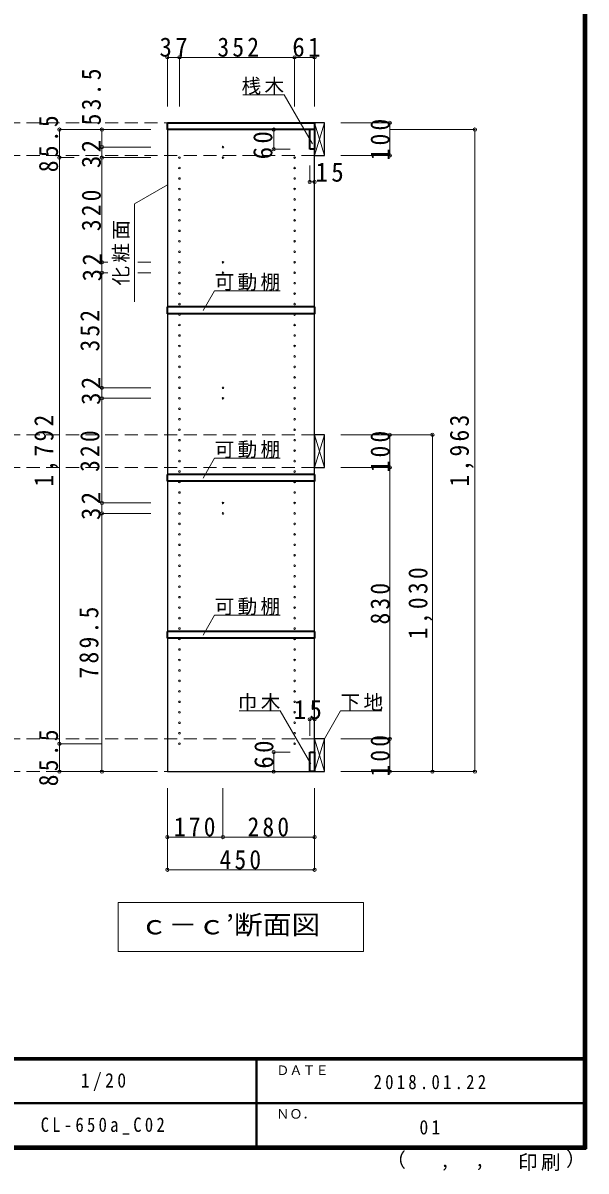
# Model space of a CAD drawing. Units: millimetres, scale not verified. Extents: x -3922 to 3878, y -2932 to 2722.
# Drawn here: x 2157 to 3878, y -2932 to 578 of the extents above; entities that cross this region are included whole.
import ezdxf
from ezdxf.enums import TextEntityAlignment as Align

# ---------------------------------------------------------------- set-up
doc = ezdxf.new("R2010")
doc.units = ezdxf.units.MM
doc.header["$LTSCALE"] = 20
doc.header["$PDMODE"] = 32
doc.header["$PDSIZE"] = 10
doc.linetypes.add('DASHED2', pattern=[3, 2, -1])
for name, color, linetype, lineweight in [('0-2', 2, 'Continuous', 35), ('0-4_可動棚', 3, 'Continuous', 25), ('0-5_側板', 4, 'Continuous', 9), ('0-7_桟木・巾木', 2, 'Continuous', 35), ('0-8', 3, 'Continuous', 25), ('0-A_文字', 7, 'Continuous', 18), ('0-B_寸法', 7, 'Continuous', 9), ('F-1_枠', 6, 'Continuous', 40)]:
    doc.layers.add(name, color=color, linetype=linetype, lineweight=lineweight)
doc.layers.add('F-A_文字', color=7, linetype='Continuous')
doc.styles.add('ＭＳ ゴシック', font='')
doc.styles.get('ＭＳ ゴシック').set_extended_font_data('MS Gothic')

msp = doc.modelspace()

# ---------------------------------------------------------------- linework, layer by layer
at = {"layer": '0-2'}
for p, q in [((2598.33, 272.73), (3048.33, 272.73)), ((3048.33, 272.73), (3048.33, 251.73))]:
    msp.add_line(p, q, dxfattribs=at)
msp.add_lwpolyline([(3048.33, 251.73), (2598.33, 251.73), (2598.33, 272.73)], dxfattribs=at)
at = {"layer": '0-4_可動棚', "color": 2, "lineweight": 35}
for p, q in [((2598.33, -311.27), (2598.33, -290.27)), ((3048.33, -290.27), (2598.33, -290.27)), ((2598.33, -823.27), (2598.33, -802.27)), ((3048.33, -802.27), (2598.33, -802.27)), ((2598.33, -1303.27), (2598.33, -1282.27)), ((3048.33, -1282.27), (2598.33, -1282.27))]:
    msp.add_line(p, q, dxfattribs=at)
for points in [[(3048.33, -290.27), (3048.33, -311.27), (2598.33, -311.27)], [(3048.33, -802.27), (3048.33, -823.27), (2598.33, -823.27)], [(3048.33, -1282.27), (3048.33, -1303.27), (2598.33, -1303.27)]]:
    msp.add_lwpolyline(points, dxfattribs=at)
at = {"layer": '0-5_側板', "color": 3, "lineweight": 25}
for p, q in [((3048.33, 251.73), (2598.33, 251.73)), ((3048.33, -1711.27), (3048.33, 251.73))]:
    msp.add_line(p, q, dxfattribs=at)
msp.add_lwpolyline([(2598.33, 251.73), (2598.33, -1711.27), (3048.33, -1711.27)], dxfattribs=at)
at = {"layer": '0-5_側板'}
for centre in [(2768.33, 198.23), (2635.33, 166.23), (2768.33, 166.23), (2987.33, 166.23), (2635.33, 134.23), (2987.33, 134.23), (2635.33, 102.23), (2635.33, 70.23), (2987.33, 102.23), (2987.33, 70.23), (2635.33, 38.23), (2987.33, 38.23), (2635.33, 6.23), (2987.33, 6.23), (2635.33, -25.77), (2987.33, -25.77), (2635.33, -57.77), (2987.33, -57.77), (2635.33, -89.77), (2987.33, -89.77), (2635.33, -121.77), (2987.33, -121.77), (2635.33, -153.77), (2768.33, -153.77), (2987.33, -153.77), (2635.33, -185.77), (2768.33, -185.77), (2987.33, -185.77), (2635.33, -217.77), (2987.33, -217.77), (2635.33, -249.77), (2635.33, -281.77), (2987.33, -249.77), (2987.33, -281.77), (2635.33, -313.77), (2987.33, -313.77), (2635.33, -345.77), (2987.33, -345.77), (2635.33, -377.77), (2987.33, -377.77), (2635.33, -409.77), (2987.33, -409.77), (2635.33, -441.77), (2987.33, -441.77), (2635.33, -473.77), (2987.33, -473.77), (2635.33, -505.77), (2987.33, -505.77), (2635.33, -537.77), (2768.33, -537.77), (2987.33, -537.77), (2635.33, -569.77), (2768.33, -569.77), (2987.33, -569.77), (2635.33, -601.77), (2635.33, -633.77), (2987.33, -601.77), (2987.33, -633.77), (2635.33, -665.77), (2987.33, -665.77), (2635.33, -697.77), (2987.33, -697.77), (2635.33, -729.77), (2987.33, -729.77), (2635.33, -761.77), (2987.33, -761.77), (2635.33, -793.77), (2987.33, -793.77), (2635.33, -825.77), (2987.33, -825.77), (2635.33, -857.77), (2987.33, -857.77), (2635.33, -889.77), (2768.33, -889.77), (2987.33, -889.77), (2635.33, -921.77), (2768.33, -921.77), (2987.33, -921.77), (2635.33, -953.77), (2987.33, -953.77), (2635.33, -985.77), (2635.33, -1017.77), (2987.33, -985.77), (2987.33, -1017.77), (2635.33, -1049.77), (2987.33, -1049.77), (2635.33, -1081.77), (2987.33, -1081.77), (2635.33, -1113.77), (2987.33, -1113.77), (2635.33, -1145.77), (2987.33, -1145.77), (2635.33, -1177.77), (2987.33, -1177.77), (2635.33, -1209.77), (2987.33, -1209.77), (2635.33, -1241.77), (2987.33, -1241.77), (2635.33, -1273.77), (2987.33, -1273.77), (2635.33, -1305.77), (2987.33, -1305.77), (2635.33, -1337.77), (2635.33, -1369.77), (2987.33, -1337.77), (2987.33, -1369.77), (2635.33, -1401.77), (2987.33, -1401.77), (2635.33, -1433.77), (2987.33, -1433.77), (2635.33, -1465.77), (2987.33, -1465.77), (2635.33, -1497.77), (2987.33, -1497.77), (2635.33, -1529.77), (2987.33, -1529.77), (2635.33, -1561.77), (2987.33, -1561.77), (2635.33, -1593.77), (2987.33, -1593.77), (2635.33, -1625.77), (2987.33, -1625.77)]:
    msp.add_circle(centre, 2.5, dxfattribs=at)
at = {"layer": '0-7_桟木・巾木'}
for p, q in [((3048.33, 251.73), (3033.33, 251.73)), ((3033.33, 191.73), (3033.33, 251.73)), ((3048.33, 251.73), (3048.33, 191.73)), ((3033.33, -1651.27), (3048.33, -1651.27)), ((3048.33, -1651.27), (3048.33, -1711.27))]:
    msp.add_line(p, q, dxfattribs=at)
for points in [[(3048.33, 191.73), (3036.84, 191.73), (3033.33, 191.73)], [(3048.33, -1711.27), (3033.33, -1711.27), (3033.33, -1651.27)]]:
    msp.add_lwpolyline(points, dxfattribs=at)
at = {"layer": '0-8'}
for p, q in [((3048.33, 272.73), (3048.33, 172.73)), ((3078.33, 272.73), (3048.33, 272.73)), ((3078.33, 172.73), (3078.33, 272.73)), ((3048.33, 172.73), (3078.33, 172.73)), ((3048.33, -681.27), (3048.33, -781.27)), ((3078.33, -681.27), (3048.33, -681.27)), ((3078.33, -781.27), (3078.33, -681.27)), ((3048.33, -781.27), (3078.33, -781.27)), ((3048.33, -1611.27), (3048.33, -1711.27)), ((3078.33, -1611.27), (3048.33, -1611.27)), ((3078.33, -1711.27), (3078.33, -1611.27)), ((3048.33, -1711.27), (3078.33, -1711.27))]:
    msp.add_line(p, q, dxfattribs=at)
at = {"layer": '0-8', "color": 7, "lineweight": 18}
for p, q in [((3048.33, 172.73), (3078.33, 272.73)), ((3048.33, 272.73), (3078.33, 172.73)), ((3048.33, -781.27), (3078.33, -681.27)), ((3048.33, -681.27), (3078.33, -781.27)), ((3048.33, -1711.27), (3078.33, -1611.27)), ((3048.33, -1611.27), (3078.33, -1711.27))]:
    msp.add_line(p, q, dxfattribs=at)
at = {"layer": '0-A_文字'}
for p, q in [((2598.33, 82.66), (2498.33, 24.93)), ((2498.33, -275.07), (2498.33, 24.93)), ((2707.83, -301.79), (2742.85, -241.14)), ((2942.85, -241.14), (2742.85, -241.14)), ((2707.83, -813.79), (2742.85, -753.14)), ((2942.85, -753.14), (2742.85, -753.14)), ((2707.83, -1293.79), (2742.85, -1233.14)), ((2942.85, -1233.14), (2742.85, -1233.14)), ((2943.56, -1525.68), (2817.53, -1525.68)), ((3036.93, -1687.41), (2943.56, -1525.68)), ((3198.33, -2111.27), (3198.33, -2261.27)), ((2448.33, -2261.27), (3198.33, -2261.27))]:
    msp.add_line(p, q, dxfattribs=at)
for points in [[(3041.66, 208.2), (2954.99, 358.32), (2828.96, 358.32)], [(3078.33, -1611.27), (3127.75, -1525.68), (3253.78, -1525.68)], [(3198.33, -2111.27), (2448.33, -2111.27), (2448.33, -2261.27)]]:
    msp.add_lwpolyline(points, dxfattribs=at)
at = {"layer": '0-B_寸法', "color": 4}
for p, q in [((2598.33, 472.73), (2598.33, 322.73)), ((2598.33, 472.73), (3048.33, 472.73)), ((2635.33, 472.73), (2635.33, 322.73)), ((2987.33, 472.73), (2987.33, 322.73)), ((3048.33, 472.73), (3048.33, 322.73)), ((2268.33, 251.73), (2268.33, -1711.27)), ((2268.33, 251.73), (2398.33, 251.73)), ((2398.33, 251.73), (2398.33, 198.23)), ((2548.33, 251.73), (2398.33, 251.73)), ((2923.33, 251.73), (2923.33, 191.73)), ((2923.33, 251.73), (2973.33, 251.73)), ((3278.33, 272.73), (3128.33, 272.73)), ((3278.33, 272.73), (3278.33, 172.73)), ((3538.33, 251.73), (3278.33, 251.73)), ((3538.33, 251.73), (3538.33, -1711.27)), ((2398.33, 198.23), (2398.33, 166.23)), ((2548.33, 198.23), (2398.33, 198.23)), ((2923.33, 191.73), (2973.33, 191.73)), ((2268.33, 166.23), (2313.35, 166.23)), ((2398.33, 166.23), (2398.33, -153.77)), ((2548.33, 166.23), (2398.33, 166.23)), ((3033.33, 91.73), (3033.33, 141.73)), ((3048.33, 91.73), (3048.33, 141.73)), ((3278.33, 172.73), (3128.33, 172.73)), ((3033.33, 91.73), (3048.33, 91.73)), ((2398.33, -153.77), (2398.33, -185.77)), ((2416.83, -153.77), (2398.33, -153.77)), ((2548.33, -153.77), (2508.58, -153.77)), ((2398.33, -185.77), (2398.33, -537.77)), ((2416.83, -185.77), (2398.33, -185.77)), ((2548.33, -185.77), (2508.58, -185.77)), ((2398.33, -537.77), (2398.33, -569.77)), ((2548.33, -537.77), (2398.33, -537.77)), ((2398.33, -569.77), (2398.33, -889.77)), ((2548.33, -569.77), (2398.33, -569.77)), ((3408.33, -681.27), (3128.33, -681.27)), ((3278.33, -781.27), (3278.33, -681.27)), ((3408.33, -1711.27), (3408.33, -681.27)), ((3278.33, -781.27), (3128.33, -781.27)), ((3278.33, -1611.27), (3278.33, -781.27)), ((2398.33, -889.77), (2398.33, -921.77)), ((2548.33, -889.77), (2398.33, -889.77)), ((2548.33, -921.77), (2398.33, -921.77)), ((2398.33, -1711.27), (2398.33, -921.77)), ((3033.33, -1551.27), (3048.33, -1551.27)), ((3033.33, -1551.27), (3033.33, -1601.27)), ((3048.33, -1551.27), (3048.33, -1601.27)), ((3278.33, -1611.27), (3128.33, -1611.27)), ((3278.33, -1711.27), (3278.33, -1611.27)), ((2268.33, -1625.77), (2398.33, -1625.77)), ((2923.33, -1651.27), (2923.33, -1711.27)), ((2923.33, -1651.27), (2973.33, -1651.27)), ((2268.33, -1711.27), (2398.33, -1711.27)), ((2398.33, -1711.27), (2548.33, -1711.27)), ((2923.33, -1711.27), (2973.33, -1711.27)), ((3538.33, -1711.27), (3128.33, -1711.27)), ((2598.33, -2011.27), (2598.33, -1761.27)), ((2768.33, -1911.27), (2768.33, -1761.27)), ((3048.33, -2011.27), (3048.33, -1761.27)), ((2598.33, -1911.27), (3048.33, -1911.27)), ((2598.33, -2011.27), (3048.33, -2011.27))]:
    msp.add_line(p, q, dxfattribs=at)
at = {"layer": '0-B_寸法', "color": 4, "linetype": 'DASHED2'}
for p, q in [((3048.33, 272.73), (-3060.67, 272.73)), ((3048.33, 172.73), (-3060.67, 172.73)), ((3048.33, -681.27), (-3060.67, -681.27)), ((3048.33, -781.27), (-3060.67, -781.27)), ((3048.33, -1611.27), (-3060.67, -1611.27)), ((3048.33, -1711.27), (-3060.67, -1711.27))]:
    msp.add_line(p, q, dxfattribs=at)
at = {"layer": '0-B_寸法'}
for p in [(2598.33, 472.73), (2635.33, 472.73), (2987.33, 472.73), (3048.33, 472.73), (2268.33, 251.73), (2398.33, 251.73), (2923.33, 251.73), (3278.33, 272.73), (3538.33, 251.73), (2398.33, 198.23), (2923.33, 191.73), (3278.33, 172.73), (2268.33, 166.23), (2398.33, 166.23), (3033.33, 91.73), (3048.33, 91.73), (2398.33, -153.77), (2398.33, -185.77), (2398.33, -537.77), (2398.33, -569.77), (3278.33, -681.27), (3408.33, -681.27), (3278.33, -781.27), (2398.33, -889.77), (2398.33, -921.77), (3033.33, -1551.27), (3048.33, -1551.27), (3278.33, -1611.27), (2268.33, -1625.77), (2923.33, -1651.27), (2268.33, -1711.27), (2398.33, -1711.27), (2923.33, -1711.27), (3278.33, -1711.27), (3408.33, -1711.27), (3538.33, -1711.27), (2598.33, -1911.27), (2768.33, -1911.27), (3048.33, -1911.27), (2598.33, -2011.27), (3048.33, -2011.27)]:
    msp.add_point(p, dxfattribs=at)
at = {"layer": 'F-1_枠'}
for p, q in [((3871.3, 2722.29), (3871.3, -2864.37)), ((3874.63, 2722.29), (3874.63, -2864.37)), ((3877.97, 2722.29), (3877.97, -2864.37)), ((3877.97, -2587.71), (-3922.03, -2587.71)), ((3877.97, -2591.04), (-3922.03, -2591.04)), ((2871.3, -2591.04), (2871.3, -2857.71)), ((-22.03, -2724.37), (3871.3, -2724.38)), ((3877.97, -2857.71), (-3922.03, -2857.71)), ((3877.97, -2861.04), (-3922.03, -2861.04)), ((3877.97, -2864.37), (-3922.03, -2864.37))]:
    msp.add_line(p, q, dxfattribs=at)

# ---------------------------------------------------------------- texts
at = {"layer": '0-A_文字', "style": 'ＭＳ ゴシック', "width": 1.1}
msp.add_text('ｃ－ｃ’断面図', height=58.65, dxfattribs=at).set_placement((2513.33, -2226.27), align=Align.BOTTOM_LEFT)
at = {"layer": '0-A_文字', "char_height": 43.99, "attachment_point": 7, "style": 'ＭＳ ゴシック'}
for s, insert in [('\\T1.17;桟木', (2824.99, 358.32)), ('\\T1.17;可動棚', (2742.85, -241.14)), ('\\T1.17;可動棚', (2742.85, -753.14)), ('\\T1.17;可動棚', (2742.85, -1233.14)), ('\\T1.17;巾木', (2813.56, -1525.68)), ('\\T1.17;下地', (3127.75, -1525.68))]:
    msp.add_mtext(s, dxfattribs=dict(at, insert=insert))
at = {"layer": '0-A_文字', "insert": (2483.33, -225.07), "char_height": 43.99, "attachment_point": 7, "rotation": 90, "style": 'ＭＳ ゴシック'}
msp.add_mtext('\\T1.17;化粧面', dxfattribs=at)
at = {"layer": '0-B_寸法', "char_height": 58.65, "attachment_point": 7, "style": 'ＭＳ ゴシック'}
for s, insert in [('\\T1.27;\\W0.95;37', (2574.33, 473.94)), ('\\T1.27;\\W0.9;352', (2751.33, 473.94)), ('\\T1.27;\\W0.95;61', (2980.33, 473.94)), ('\\T1.27;\\W0.95;15', (3051.23, 91.73)), ('\\T1.27;\\W0.95;15', (2984.49, -1551.27)), ('\\T1.27;\\W0.9;170', (2618.33, -1910.06)), ('\\T1.27;\\W0.9;280', (2843.33, -1910.06)), ('\\T1.27;\\W0.9;450', (2757.79, -2010.06))]:
    msp.add_mtext(s, dxfattribs=dict(at, insert=insert))
at = {"layer": '0-B_寸法', "char_height": 58.65, "attachment_point": 7, "rotation": 90, "style": 'ＭＳ ゴシック'}
for s, insert in [('\\T1.28;\\W0.9;53.5', (2395.72, 264.81)), ('\\T1.28;\\W0.9;85.5', (2265.01, 121.48)), ('\\T1.27;\\W0.9;100', (3278.33, 157.73)), ('\\T1.27;\\W0.95;32', (2395.72, 134.1)), ('\\T1.27;\\W0.95;60', (2920.13, 160.86)), ('\\T1.27;\\W0.9;320', (2395.72, -58.77)), ('\\T1.27;\\W0.95;32', (2398.33, -212.27)), ('\\T1.27;\\W0.9;352', (2391.42, -426.77)), ('\\T1.27;\\W0.95;32', (2394.82, -589.89)), ('\\T1.28;\\W0.9;1,792', (2265.01, -839.77)), ('\\T1.28;\\W0.9;1,963', (3535.01, -839.77)), ('\\T1.27;\\W0.9;320', (2391.42, -794.77)), ('\\T1.27;\\W0.9;100', (3278.33, -796.27)), ('\\T1.27;\\W0.95;32', (2394.82, -941.89)), ('\\T1.28;\\W0.9;1,030', (3408.33, -1306.27)), ('\\T1.27;\\W0.9;830', (3278.33, -1261.27)), ('\\T1.28;\\W0.9;789.5', (2388.33, -1426.52)), ('\\T1.28;\\W0.9;85.5', (2265.01, -1756.02)), ('\\T1.27;\\W0.9;100', (3278.33, -1726.27)), ('\\T1.27;\\W0.95;60', (2923.33, -1702.05))]:
    msp.add_mtext(s, dxfattribs=dict(at, insert=insert))
at = {"layer": 'F-A_文字', "style": 'ＭＳ ゴシック'}
for s, height, p in [('ＤＡＴＥ', 29.33, (2931.3, -2647.71)), ('ＮＯ．', 29.33, (2931.3, -2781.04)), ('（', 43.99, (3267.32, -2933.25)), ('）', 43.99, (3816.9, -2930.46)), (',', 43.99, (3432.15, -2933.25)), (',', 43.99, (3538.1, -2931.39))]:
    msp.add_text(s, height=height, dxfattribs=at).set_placement(p, align=Align.BOTTOM_LEFT)
at = {"layer": 'F-A_文字', "char_height": 43.99, "attachment_point": 7, "style": 'ＭＳ ゴシック'}
for s, insert in [('\\T1.38;\\W0.9;1/20', (2333.8, -2687.71)), ('\\T1.39;\\W0.85;2018.01.22', (3228.8, -2682.71)), ('\\T1.39;\\W0.85;CL-650a_C02', (2211.3, -2821.04)), ('\\T1.36;\\W0.9;01', (3368.8, -2821.04)), ('\\T1.17;印刷', (3670.07, -2932.32))]:
    msp.add_mtext(s, dxfattribs=dict(at, insert=insert))

doc.saveas('drawing.dxf')
